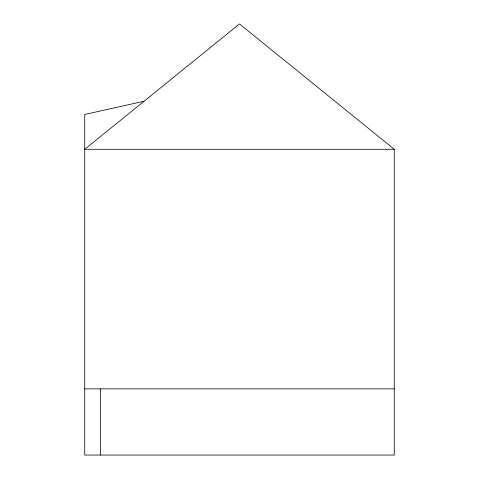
<?xml version="1.0" encoding="UTF-8"?>
<svg xmlns="http://www.w3.org/2000/svg" width="479" height="479" viewBox="0 0 479 479"><rect width="100%" height="100%" fill="white"/><g stroke="black" fill="none" stroke-linecap="round" stroke-linejoin="round"><path stroke-width="0.72" d="M144.041 101.249L84.735 114.469L84.735 455.05L394.265 455.05L394.265 149.28L239.5 23.95L84.735 149.28L394.265 149.28M84.735 388.876L394.265 388.876M100.41 388.876L100.41 455.05"/></g></svg>
